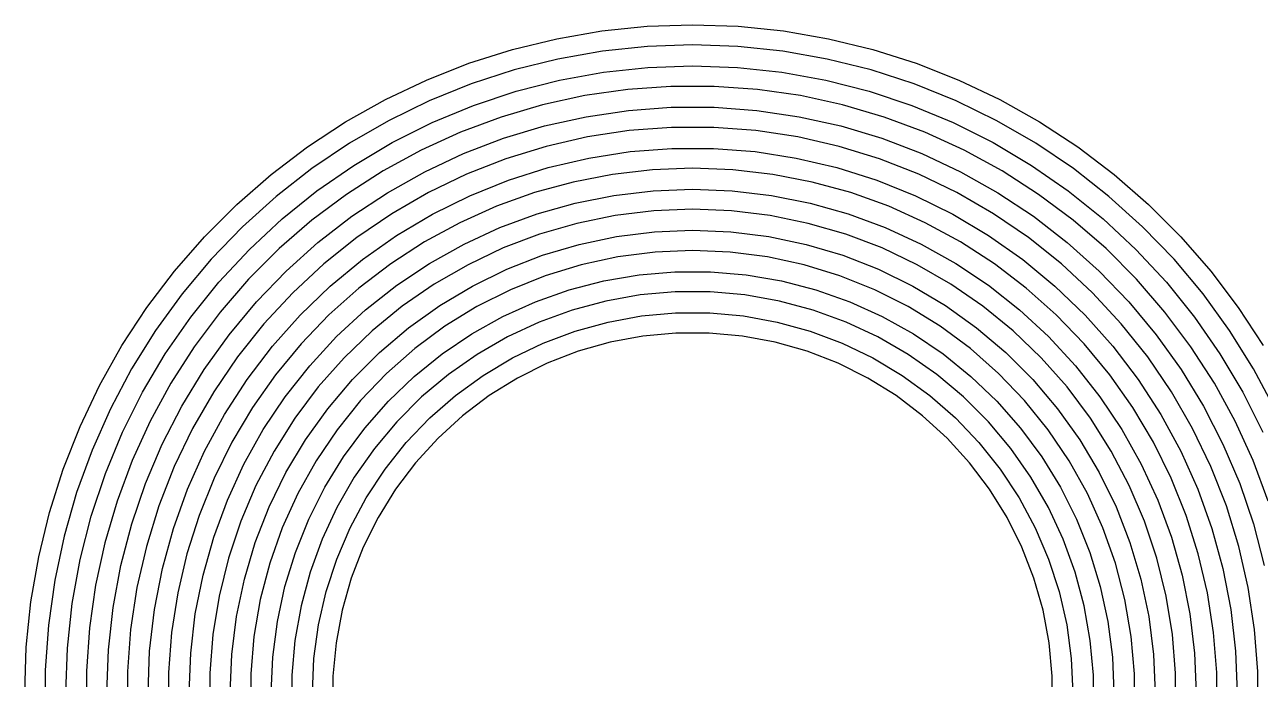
# Model space of a CAD drawing. Extents: x 25 to 275, y -107 to -24.
# Drawn here: x 27.12 to 42.16, y -94.84 to -86.88 of the extents above; entities that cross this region are included whole.
import ezdxf

# ---------------------------------------------------------------- set-up
doc = ezdxf.new("R2010")
doc.units = 0
doc.layers.add('BLACK', color=7, linetype='CONTINUOUS')

msp = doc.modelspace()

# ---------------------------------------------------------------- linework, layer by layer
at = {"layer": 'BLACK', "linetype": 'CONTINUOUS'}
for p, q in [((34.69553, -86.893941), (35.25, -86.875)), ((35.25, -86.875), (35.80447, -86.893941)), ((33.59692, -87.044942), (34.143646, -86.950677)), ((34.143646, -86.950677), (34.69553, -86.893941)), ((35.80447, -86.893941), (36.356354, -86.950677)), ((36.356354, -86.950677), (36.90308, -87.044942)), ((32.529103, -87.34413), (33.057901, -87.176297)), ((33.057901, -87.176297), (33.59692, -87.044942)), ((34.700333, -87.139395), (34.153344, -87.196886)), ((35.25, -87.1202), (34.700333, -87.139395)), ((35.799667, -87.139395), (35.25, -87.1202)), ((36.346656, -87.196886), (35.799667, -87.139395)), ((36.90308, -87.044942), (37.442099, -87.176297)), ((37.442099, -87.176297), (37.970897, -87.34413)), ((33.611697, -87.292393), (33.078033, -87.42545)), ((34.153344, -87.196886), (33.611697, -87.292393)), ((36.888303, -87.292393), (36.346656, -87.196886)), ((37.421967, -87.42545), (36.888303, -87.292393)), ((32.012991, -87.547658), (32.529103, -87.34413)), ((33.078033, -87.42545), (32.55495, -87.59541)), ((33.62919, -87.549255), (34.164849, -87.452612)), ((34.164849, -87.452612), (34.706039, -87.394428)), ((34.706039, -87.394428), (35.25, -87.375)), ((35.25, -87.375), (35.793961, -87.394428)), ((35.793961, -87.394428), (36.335151, -87.452612)), ((36.335151, -87.452612), (36.87081, -87.549255)), ((37.94505, -87.59541), (37.421967, -87.42545)), ((37.970897, -87.34413), (38.487009, -87.547658)), ((31.511972, -87.785933), (32.012991, -87.547658)), ((32.55495, -87.59541), (32.044997, -87.801445)), ((33.101789, -87.683866), (33.62919, -87.549255)), ((34.986601, -87.625), (34.461146, -87.662581)), ((35.513399, -87.625), (34.986601, -87.625)), ((36.038854, -87.662581), (35.513399, -87.625)), ((36.87081, -87.549255), (37.398211, -87.683866)), ((38.455003, -87.801445), (37.94505, -87.59541)), ((38.487009, -87.547658), (38.988028, -87.785933)), ((32.585336, -87.855758), (33.101789, -87.683866)), ((33.93971, -87.737553), (33.424952, -87.849531)), ((34.461146, -87.662581), (33.93971, -87.737553)), ((36.56029, -87.737553), (36.038854, -87.662581)), ((37.075048, -87.849531), (36.56029, -87.737553)), ((37.398211, -87.683866), (37.914664, -87.855758)), ((31.02838, -88.057842), (31.511972, -87.785933)), ((32.044997, -87.801445), (31.550658, -88.04255)), ((32.082461, -88.064056), (32.585336, -87.855758)), ((33.424952, -87.849531), (32.919493, -87.997947)), ((33.955837, -87.99352), (34.47073, -87.917743)), ((34.47073, -87.917743), (34.989781, -87.879753)), ((34.989781, -87.879753), (35.510219, -87.879753)), ((35.510219, -87.879753), (36.02927, -87.917743)), ((36.02927, -87.917743), (36.544163, -87.99352)), ((37.580507, -87.997947), (37.075048, -87.849531)), ((37.914664, -87.855758), (38.417539, -88.064056)), ((38.949342, -88.04255), (38.455003, -87.801445)), ((38.988028, -87.785933), (39.47162, -88.057842)), ((30.564472, -88.36212), (31.02838, -88.057842)), ((31.550658, -88.04255), (31.074342, -88.317551)), ((31.595726, -88.307698), (32.082461, -88.064056)), ((32.919493, -87.997947), (32.42591, -88.182044)), ((33.44785, -88.106679), (33.955837, -87.99352)), ((36.544163, -87.99352), (37.05215, -88.106679)), ((38.07409, -88.182044), (37.580507, -87.997947)), ((38.417539, -88.064056), (38.904274, -88.307698)), ((39.425658, -88.317551), (38.949342, -88.04255)), ((39.47162, -88.057842), (39.935528, -88.36212)), ((32.42591, -88.182044), (31.946718, -88.400884)), ((32.949477, -88.256617), (33.44785, -88.106679)), ((34.479706, -88.163448), (33.970963, -88.240128)), ((34.992756, -88.125), (34.479706, -88.163448)), ((35.507244, -88.125), (34.992756, -88.125)), ((36.020294, -88.163448), (35.507244, -88.125)), ((36.529037, -88.240128), (36.020294, -88.163448)), ((37.05215, -88.106679), (37.550523, -88.256617)), ((38.553282, -88.400884), (38.07409, -88.182044)), ((30.12241, -88.697346), (30.564472, -88.36212)), ((31.074342, -88.317551), (30.61837, -88.625108)), ((31.127614, -88.585442), (31.595726, -88.307698)), ((32.463379, -88.442533), (32.949477, -88.256617)), ((33.469374, -88.354613), (32.977742, -88.506261)), ((33.970963, -88.240128), (33.469374, -88.354613)), ((37.030626, -88.354613), (36.529037, -88.240128)), ((37.522258, -88.506261), (37.030626, -88.354613)), ((37.550523, -88.256617), (38.036621, -88.442533)), ((38.904274, -88.307698), (39.372386, -88.585442)), ((39.88163, -88.625108), (39.425658, -88.317551)), ((39.935528, -88.36212), (40.37759, -88.697346)), ((31.946718, -88.400884), (31.484359, -88.653351)), ((31.992148, -88.663437), (32.463379, -88.442533)), ((32.977742, -88.506261), (32.498818, -88.694225)), ((33.494498, -88.611821), (33.988659, -88.496182)), ((33.988659, -88.496182), (34.490222, -88.418711)), ((34.490222, -88.418711), (34.996244, -88.379862)), ((34.996244, -88.379862), (35.503756, -88.379862)), ((35.503756, -88.379862), (36.009778, -88.418711)), ((36.009778, -88.418711), (36.511341, -88.496182)), ((36.511341, -88.496182), (37.005502, -88.611821)), ((38.001182, -88.694225), (37.522258, -88.506261)), ((38.036621, -88.442533), (38.507852, -88.663437)), ((39.015641, -88.653351), (38.553282, -88.400884)), ((30.61837, -88.625108), (30.184962, -88.963723)), ((30.680508, -88.895873), (31.127614, -88.585442)), ((31.484359, -88.653351), (31.041189, -88.938159)), ((31.5383, -88.918149), (31.992148, -88.663437)), ((33.010638, -88.764947), (33.494498, -88.611821)), ((34.76164, -88.639037), (34.276146, -88.695085)), ((35.25, -88.620318), (34.76164, -88.639037)), ((35.73836, -88.639037), (35.25, -88.620318)), ((36.223854, -88.695085), (35.73836, -88.639037)), ((37.005502, -88.611821), (37.489362, -88.764947)), ((38.507852, -88.663437), (38.9617, -88.918149)), ((39.458811, -88.938159), (39.015641, -88.653351)), ((39.372386, -88.585442), (39.819492, -88.895873)), ((40.315038, -88.963723), (39.88163, -88.625108)), ((29.704256, -89.061958), (30.12241, -88.697346)), ((32.498818, -88.694225), (32.03528, -88.917453)), ((32.53992, -88.954664), (33.010638, -88.764947)), ((33.796367, -88.788133), (33.325119, -88.917634)), ((34.276146, -88.695085), (33.796367, -88.788133)), ((36.703633, -88.788133), (36.223854, -88.695085)), ((37.174881, -88.917634), (36.703633, -88.788133)), ((37.489362, -88.764947), (37.96008, -88.954664)), ((38.46472, -88.917453), (38.001182, -88.694225)), ((40.37759, -88.697346), (40.795744, -89.061958)), ((30.184962, -88.963723), (29.776231, -89.331746)), ((30.256687, -89.237409), (30.680508, -88.895873)), ((31.041189, -88.938159), (30.619466, -89.253857)), ((31.104255, -89.205311), (31.5383, -88.918149)), ((32.03528, -88.917453), (31.58972, -89.174698)), ((32.085106, -89.179856), (32.53992, -88.954664)), ((33.325119, -88.917634), (32.865166, -89.082829)), ((33.820147, -89.044234), (34.291839, -88.950409)), ((34.291839, -88.950409), (34.769438, -88.893881)), ((34.769438, -88.893881), (35.25, -88.875)), ((35.25, -88.875), (35.730562, -88.893881)), ((35.730562, -88.893881), (36.208161, -88.950409)), ((36.208161, -88.950409), (36.679853, -89.044234)), ((37.634834, -89.082829), (37.174881, -88.917634)), ((37.96008, -88.954664), (38.414894, -89.179856)), ((38.91028, -89.174698), (38.46472, -88.917453)), ((38.9617, -88.918149), (39.395745, -89.205311)), ((39.880534, -89.253857), (39.458811, -88.938159)), ((39.819492, -88.895873), (40.243313, -89.237409)), ((40.723769, -89.331746), (40.315038, -88.963723)), ((29.311958, -89.454256), (29.704256, -89.061958)), ((32.865166, -89.082829), (32.419209, -89.282749)), ((33.357271, -89.174779), (33.820147, -89.044234)), ((35.25, -89.120231), (34.776875, -89.139297)), ((35.723125, -89.139297), (35.25, -89.120231)), ((36.679853, -89.044234), (37.142729, -89.174779)), ((38.080791, -89.282749), (37.634834, -89.082829)), ((40.795744, -89.061958), (41.188042, -89.454256)), ((29.858311, -89.608311), (30.256687, -89.237409)), ((30.619466, -89.253857), (30.221339, -89.598837)), ((30.69233, -89.523389), (31.104255, -89.205311)), ((31.58972, -89.174698), (31.164629, -89.464519)), ((31.648865, -89.439204), (32.085106, -89.179856)), ((32.906064, -89.341238), (33.357271, -89.174779)), ((34.306819, -89.196372), (33.842879, -89.291086)), ((34.776875, -89.139297), (34.306819, -89.196372)), ((36.193181, -89.196372), (35.723125, -89.139297)), ((36.657121, -89.291086), (36.193181, -89.196372)), ((37.142729, -89.174779), (37.593936, -89.341238)), ((38.414894, -89.179856), (38.851135, -89.439204)), ((39.335371, -89.464519), (38.91028, -89.174698)), ((39.395745, -89.205311), (39.80767, -89.523389)), ((40.278661, -89.598837), (39.880534, -89.253857)), ((40.243313, -89.237409), (40.641689, -89.608311)), ((29.776231, -89.331746), (29.394167, -89.727385)), ((32.419209, -89.282749), (31.989863, -89.516219)), ((32.469308, -89.542585), (32.906064, -89.341238)), ((33.388065, -89.422825), (32.945327, -89.590733)), ((33.842879, -89.291086), (33.388065, -89.422825)), ((34.324155, -89.451718), (34.785491, -89.394212)), ((34.785491, -89.394212), (35.25, -89.375)), ((35.25, -89.375), (35.714509, -89.394212)), ((35.714509, -89.394212), (36.175845, -89.451718)), ((37.111935, -89.422825), (36.657121, -89.291086)), ((37.554673, -89.590733), (37.111935, -89.422825)), ((37.593936, -89.341238), (38.030692, -89.542585)), ((38.510137, -89.516219), (38.080791, -89.282749)), ((41.105833, -89.727385), (40.723769, -89.331746)), ((28.947346, -89.87241), (29.311958, -89.454256)), ((30.304721, -89.870688), (30.69233, -89.523389)), ((31.164629, -89.464519), (30.762386, -89.785298)), ((31.233757, -89.731185), (31.648865, -89.439204)), ((31.989863, -89.516219), (31.57965, -89.781871)), ((32.049696, -89.777579), (32.469308, -89.542585)), ((33.423565, -89.679778), (33.869144, -89.547124)), ((33.869144, -89.547124), (34.324155, -89.451718)), ((36.175845, -89.451718), (36.630856, -89.547124)), ((36.630856, -89.547124), (37.076435, -89.679778)), ((38.030692, -89.542585), (38.450304, -89.777579)), ((38.92035, -89.781871), (38.510137, -89.516219)), ((38.851135, -89.439204), (39.266243, -89.731185)), ((39.737614, -89.785298), (39.335371, -89.464519)), ((39.80767, -89.523389), (40.195279, -89.870688)), ((41.188042, -89.454256), (41.552654, -89.87241)), ((29.394167, -89.727385), (29.040633, -90.148711)), ((29.487409, -90.006687), (29.858311, -89.608311)), ((30.221339, -89.598837), (29.848837, -89.971339)), ((30.842217, -90.054085), (31.233757, -89.731185)), ((32.945327, -89.590733), (32.517535, -89.793723)), ((32.990463, -89.848775), (33.423565, -89.679778)), ((34.340801, -89.697537), (33.894397, -89.793745)), ((34.793757, -89.639534), (34.340801, -89.697537)), ((35.25, -89.620153), (34.793757, -89.639534)), ((35.706243, -89.639534), (35.25, -89.620153)), ((36.159199, -89.697537), (35.706243, -89.639534)), ((36.605603, -89.793745), (36.159199, -89.697537)), ((37.076435, -89.679778), (37.509537, -89.848775)), ((37.982465, -89.793723), (37.554673, -89.590733)), ((39.266243, -89.731185), (39.657783, -90.054085)), ((40.651163, -89.971339), (40.278661, -89.598837)), ((40.641689, -89.608311), (41.012591, -90.006687)), ((41.459367, -90.148711), (41.105833, -89.727385)), ((28.61212, -90.314472), (28.947346, -89.87241)), ((29.943498, -90.245353), (30.304721, -89.870688)), ((30.762386, -89.785298), (30.385239, -90.135239)), ((31.57965, -89.781871), (31.190976, -90.078144)), ((31.649815, -90.044771), (32.049696, -89.777579)), ((32.517535, -89.793723), (32.107464, -90.030478)), ((32.572796, -90.05296), (32.990463, -89.848775)), ((33.894397, -89.793745), (33.457759, -89.927464)), ((34.599034, -89.91651), (35.032489, -89.879618)), ((35.032489, -89.879618), (35.467511, -89.879618)), ((35.467511, -89.879618), (35.900966, -89.91651)), ((37.042241, -89.927464), (36.605603, -89.793745)), ((37.509537, -89.848775), (37.927204, -90.05296)), ((38.392536, -90.030478), (37.982465, -89.793723)), ((38.450304, -89.777579), (38.850185, -90.044771)), ((39.309024, -90.078144), (38.92035, -89.781871)), ((40.114761, -90.135239), (39.737614, -89.785298)), ((40.195279, -89.870688), (40.556502, -90.245353)), ((41.552654, -89.87241), (41.88788, -90.314472)), ((29.145873, -90.430508), (29.487409, -90.006687)), ((29.848837, -89.971339), (29.503857, -90.369466)), ((32.107464, -90.030478), (31.717774, -90.299461)), ((33.457759, -89.927464), (33.034034, -90.09773)), ((33.749283, -90.099645), (34.170269, -89.990029)), ((34.170269, -89.990029), (34.599034, -89.91651)), ((35.900966, -89.91651), (36.329731, -89.990029)), ((36.329731, -89.990029), (36.750717, -90.099645)), ((37.465966, -90.09773), (37.042241, -89.927464)), ((38.782226, -90.299461), (38.392536, -90.030478)), ((40.996143, -90.369466), (40.651163, -89.971339)), ((41.012591, -90.006687), (41.354127, -90.430508)), ((29.040633, -90.148711), (28.71735, -90.593672)), ((30.385239, -90.135239), (30.035298, -90.512386)), ((30.476544, -90.40601), (30.842217, -90.054085)), ((31.190976, -90.078144), (30.826121, -90.403301)), ((31.272131, -90.342513), (31.649815, -90.044771)), ((32.173417, -90.290939), (32.572796, -90.05296)), ((33.034034, -90.09773), (32.626276, -90.303318)), ((33.339111, -90.244569), (33.749283, -90.099645)), ((34.613079, -90.162102), (34.193852, -90.236023)), ((35.037153, -90.125), (34.613079, -90.162102)), ((35.462847, -90.125), (35.037153, -90.125)), ((35.886921, -90.162102), (35.462847, -90.125)), ((36.306148, -90.236023), (35.886921, -90.162102)), ((36.750717, -90.099645), (37.160889, -90.244569)), ((37.873724, -90.303318), (37.465966, -90.09773)), ((37.927204, -90.05296), (38.326583, -90.290939)), ((38.850185, -90.044771), (39.227869, -90.342513)), ((39.673879, -90.403301), (39.309024, -90.078144)), ((39.657783, -90.054085), (40.023456, -90.40601)), ((40.464702, -90.512386), (40.114761, -90.135239)), ((41.78265, -90.593672), (41.459367, -90.148711)), ((28.307842, -90.77838), (28.61212, -90.314472)), ((29.610588, -90.645387), (29.943498, -90.245353)), ((31.717774, -90.299461), (31.350992, -90.59893)), ((31.795053, -90.561085), (32.173417, -90.290939)), ((32.626276, -90.303318), (32.237421, -90.542745)), ((32.942706, -90.423755), (33.339111, -90.244569)), ((34.193852, -90.236023), (33.782663, -90.346201)), ((36.717337, -90.346201), (36.306148, -90.236023)), ((37.160889, -90.244569), (37.557294, -90.423755)), ((38.262579, -90.542745), (37.873724, -90.303318)), ((38.326583, -90.290939), (38.704947, -90.561085)), ((39.149008, -90.59893), (38.782226, -90.299461)), ((40.556502, -90.245353), (40.889412, -90.645387)), ((41.88788, -90.314472), (42.192158, -90.77838)), ((28.835442, -90.877614), (29.145873, -90.430508)), ((29.503857, -90.369466), (29.188159, -90.791189)), ((30.138884, -90.784894), (30.476544, -90.40601)), ((30.826121, -90.403301), (30.487228, -90.755434)), ((30.918971, -90.668971), (31.272131, -90.342513)), ((32.562925, -90.635913), (32.942706, -90.423755)), ((33.782663, -90.346201), (33.382641, -90.491797)), ((34.220841, -90.490958), (34.629171, -90.416857)), ((34.629171, -90.416857), (35.0425, -90.379657)), ((35.0425, -90.379657), (35.4575, -90.379657)), ((35.4575, -90.379657), (35.870829, -90.416857)), ((35.870829, -90.416857), (36.279159, -90.490958)), ((37.117359, -90.491797), (36.717337, -90.346201)), ((37.557294, -90.423755), (37.937075, -90.635913)), ((39.227869, -90.342513), (39.581029, -90.668971)), ((40.012772, -90.755434), (39.673879, -90.403301)), ((40.023456, -90.40601), (40.361116, -90.784894)), ((41.311841, -90.791189), (40.996143, -90.369466)), ((41.354127, -90.430508), (41.664558, -90.877614)), ((28.71735, -90.593672), (28.425893, -91.0601)), ((30.035298, -90.512386), (29.714519, -90.914629)), ((31.350992, -90.59893), (31.009496, -90.926941)), ((31.440291, -90.861553), (31.795053, -90.561085)), ((32.237421, -90.542745), (31.870273, -90.814287)), ((33.382641, -90.491797), (32.996831, -90.671703)), ((33.432259, -90.747184), (33.820796, -90.601364)), ((33.820796, -90.601364), (34.220841, -90.490958)), ((35.047732, -90.625), (34.64492, -90.662326)), ((35.452268, -90.625), (35.047732, -90.625)), ((35.85508, -90.662326), (35.452268, -90.625)), ((36.279159, -90.490958), (36.679204, -90.601364)), ((36.679204, -90.601364), (37.067741, -90.747184)), ((37.503169, -90.671703), (37.117359, -90.491797)), ((38.629727, -90.814287), (38.262579, -90.542745)), ((38.704947, -90.561085), (39.059709, -90.861553)), ((39.490504, -90.926941), (39.149008, -90.59893)), ((40.785481, -90.914629), (40.464702, -90.512386)), ((42.074107, -91.0601), (41.78265, -90.593672)), ((28.035933, -91.261972), (28.307842, -90.77838)), ((29.307766, -91.068655), (29.610588, -90.645387)), ((30.487228, -90.755434), (30.176284, -91.132475)), ((30.592513, -91.022131), (30.918971, -90.668971)), ((32.202505, -90.879515), (32.562925, -90.635913)), ((32.996831, -90.671703), (32.628169, -90.88455)), ((33.058357, -90.927246), (33.432259, -90.747184)), ((34.247271, -90.73666), (33.858178, -90.847366)), ((34.64492, -90.662326), (34.247271, -90.73666)), ((36.252729, -90.73666), (35.85508, -90.662326)), ((36.641822, -90.847366), (36.252729, -90.73666)), ((37.067741, -90.747184), (37.441643, -90.927246)), ((37.871831, -90.88455), (37.503169, -90.671703)), ((37.937075, -90.635913), (38.297495, -90.879515)), ((39.581029, -90.668971), (39.907487, -91.022131)), ((40.323716, -91.132475), (40.012772, -90.755434)), ((40.889412, -90.645387), (41.192234, -91.068655)), ((28.557698, -91.345726), (28.835442, -90.877614)), ((29.188159, -90.791189), (28.903351, -91.234359)), ((29.714519, -90.914629), (29.424698, -91.33972)), ((29.831218, -91.188514), (30.138884, -90.784894)), ((31.009496, -90.926941), (30.695502, -91.281367)), ((31.111553, -91.190291), (31.440291, -90.861553)), ((31.870273, -90.814287), (31.527475, -91.115987)), ((31.864042, -91.152804), (32.202505, -90.879515)), ((32.628169, -90.88455), (32.279461, -91.128718)), ((32.702101, -91.140099), (33.058357, -90.927246)), ((33.858178, -90.847366), (33.480958, -90.993502)), ((37.019042, -90.993502), (36.641822, -90.847366)), ((37.441643, -90.927246), (37.797899, -91.140099)), ((38.220539, -91.128718), (37.871831, -90.88455)), ((38.297495, -90.879515), (38.635958, -91.152804)), ((38.972525, -91.115987), (38.629727, -90.814287)), ((39.059709, -90.861553), (39.388447, -91.190291)), ((39.804498, -91.281367), (39.490504, -90.926941)), ((40.361116, -90.784894), (40.668782, -91.188514)), ((41.075302, -91.33972), (40.785481, -90.914629)), ((41.596649, -91.234359), (41.311841, -90.791189)), ((41.664558, -90.877614), (41.942302, -91.345726)), ((28.425893, -91.0601), (28.167683, -91.545723)), ((29.036648, -91.512898), (29.307766, -91.068655)), ((30.294771, -91.399815), (30.592513, -91.022131)), ((33.480958, -90.993502), (33.118832, -91.17382)), ((37.381168, -91.17382), (37.019042, -90.993502)), ((39.907487, -91.022131), (40.205229, -91.399815)), ((41.192234, -91.068655), (41.463352, -91.512898)), ((42.332317, -91.545723), (42.074107, -91.0601)), ((28.903351, -91.234359), (28.650884, -91.696718)), ((29.555351, -91.614501), (29.831218, -91.188514)), ((30.176284, -91.132475), (29.895115, -91.532212)), ((30.811085, -91.545053), (31.111553, -91.190291)), ((31.527475, -91.115987), (31.211498, -91.445671)), ((31.549975, -91.453813), (31.864042, -91.152804)), ((32.279461, -91.128718), (31.95336, -91.402349)), ((32.36636, -91.384029), (32.702101, -91.140099)), ((33.118832, -91.17382), (32.774887, -91.386781)), ((37.725113, -91.386781), (37.381168, -91.17382)), ((37.797899, -91.140099), (38.13364, -91.384029)), ((38.54664, -91.402349), (38.220539, -91.128718)), ((38.635958, -91.152804), (38.950025, -91.453813)), ((39.288502, -91.445671), (38.972525, -91.115987)), ((39.388447, -91.190291), (39.688915, -91.545053)), ((40.604885, -91.532212), (40.323716, -91.132475)), ((40.668782, -91.188514), (40.944649, -91.614501)), ((41.849116, -91.696718), (41.596649, -91.234359)), ((27.797658, -91.762991), (28.035933, -91.261972)), ((28.314056, -91.832461), (28.557698, -91.345726)), ((29.424698, -91.33972), (29.167453, -91.78528)), ((30.695502, -91.281367), (30.411045, -91.659911)), ((32.053835, -91.657074), (32.36636, -91.384029)), ((38.13364, -91.384029), (38.446165, -91.657074)), ((40.088955, -91.659911), (39.804498, -91.281367)), ((41.332547, -91.78528), (41.075302, -91.33972)), ((41.942302, -91.345726), (42.185944, -91.832461)), ((28.798681, -91.975746), (29.036648, -91.512898)), ((29.895115, -91.532212), (29.645371, -91.952299)), ((30.027579, -91.799696), (30.294771, -91.399815)), ((31.211498, -91.445671), (30.924618, -91.800964)), ((31.262567, -91.780373), (31.549975, -91.453813)), ((31.95336, -91.402349), (31.652349, -91.70336)), ((32.774887, -91.386781), (32.45206, -91.630569)), ((38.04794, -91.630569), (37.725113, -91.386781)), ((38.847651, -91.70336), (38.54664, -91.402349)), ((38.950025, -91.453813), (39.237433, -91.780373)), ((39.575382, -91.800964), (39.288502, -91.445671)), ((40.205229, -91.399815), (40.472421, -91.799696)), ((40.854629, -91.952299), (40.604885, -91.532212)), ((41.463352, -91.512898), (41.701319, -91.975746)), ((28.167683, -91.545723), (27.943977, -92.048175)), ((29.312903, -92.060356), (29.555351, -91.614501)), ((30.411045, -91.659911), (30.157971, -92.060116)), ((30.540939, -91.923417), (30.811085, -91.545053)), ((31.767044, -91.957033), (32.053835, -91.657074)), ((32.45206, -91.630569), (32.153104, -91.903104)), ((38.346896, -91.903104), (38.04794, -91.630569)), ((38.446165, -91.657074), (38.732956, -91.957033)), ((39.688915, -91.545053), (39.959061, -91.923417)), ((40.342029, -92.060115), (40.088955, -91.659911)), ((40.944649, -91.614501), (41.187097, -92.060356)), ((27.59413, -92.279103), (27.797658, -91.762991)), ((28.105758, -92.335336), (28.314056, -91.832461)), ((28.650884, -91.696718), (28.432044, -92.17591)), ((29.167453, -91.78528), (28.944225, -92.248818)), ((29.792585, -92.219308), (30.027579, -91.799696)), ((30.924618, -91.800964), (30.668904, -92.179307)), ((31.003888, -92.130129), (31.262567, -91.780373)), ((31.652349, -91.70336), (31.378718, -92.029461)), ((39.121282, -92.029461), (38.847651, -91.70336)), ((39.237433, -91.780373), (39.496112, -92.130129)), ((39.831096, -92.179307), (39.575382, -91.800964)), ((40.472421, -91.799696), (40.707415, -92.219308)), ((41.555775, -92.248818), (41.332547, -91.78528)), ((42.067956, -92.17591), (41.849116, -91.696718)), ((28.595135, -92.45473), (28.798681, -91.975746)), ((29.645371, -91.952299), (29.428517, -92.390272)), ((30.30296, -92.322796), (30.540939, -91.923417)), ((31.508296, -92.281493), (31.767044, -91.957033)), ((32.153104, -91.903104), (31.880569, -92.20206)), ((38.619431, -92.20206), (38.346896, -91.903104)), ((38.732956, -91.957033), (38.991704, -92.281493)), ((39.959061, -91.923417), (40.19704, -92.322796)), ((41.071483, -92.390272), (40.854629, -91.952299)), ((41.701319, -91.975746), (41.904865, -92.45473)), ((27.943977, -92.048175), (27.755865, -92.565008)), ((29.105296, -92.523462), (29.312903, -92.060356)), ((30.157971, -92.060116), (29.93792, -92.479387)), ((30.775803, -92.500563), (31.003888, -92.130129)), ((31.378718, -92.029461), (31.13455, -92.378169)), ((39.36545, -92.378169), (39.121282, -92.029461)), ((39.496112, -92.130129), (39.724197, -92.500563)), ((40.56208, -92.479387), (40.342029, -92.060115)), ((41.187097, -92.060356), (41.394704, -92.523462)), ((27.426297, -92.807901), (27.59413, -92.279103)), ((28.432044, -92.17591), (28.247947, -92.669493)), ((28.944225, -92.248818), (28.756261, -92.727742)), ((29.591238, -92.656064), (29.792585, -92.219308)), ((30.668904, -92.179307), (30.446196, -92.577973)), ((31.279674, -92.627841), (31.508296, -92.281493)), ((31.880569, -92.20206), (31.636781, -92.524887)), ((38.863219, -92.524887), (38.619431, -92.20206)), ((38.991704, -92.281493), (39.220326, -92.627841)), ((40.053804, -92.577973), (39.831096, -92.179307)), ((40.707415, -92.219308), (40.908762, -92.656064)), ((41.743739, -92.727742), (41.555775, -92.248818)), ((42.252053, -92.669493), (42.067956, -92.17591)), ((27.933866, -92.851789), (28.105758, -92.335336)), ((29.428517, -92.390272), (29.245826, -92.84356)), ((30.098775, -92.740463), (30.30296, -92.322796)), ((31.13455, -92.378169), (30.921703, -92.746831)), ((39.578297, -92.746831), (39.36545, -92.378169)), ((40.19704, -92.322796), (40.401225, -92.740463)), ((41.254174, -92.84356), (41.071483, -92.390272)), ((27.755865, -92.565008), (27.604264, -93.093704)), ((28.427096, -92.947294), (28.595135, -92.45473)), ((28.933749, -93.001101), (29.105296, -92.523462)), ((29.93792, -92.479387), (29.75232, -92.915005)), ((30.446196, -92.577973), (30.258099, -92.994089)), ((30.579954, -92.889006), (30.775803, -92.500563)), ((31.636781, -92.524887), (31.42382, -92.868832)), ((39.07618, -92.868832), (38.863219, -92.524887)), ((39.724197, -92.500563), (39.920046, -92.889006)), ((40.241901, -92.994089), (40.053804, -92.577973)), ((40.74768, -92.915005), (40.56208, -92.479387)), ((41.394704, -92.523462), (41.566251, -93.001101)), ((41.904865, -92.45473), (42.072904, -92.947294)), ((28.247947, -92.669493), (28.099531, -93.174952)), ((28.756261, -92.727742), (28.604613, -93.219374)), ((29.424779, -93.107271), (29.591238, -92.656064)), ((31.083019, -92.993288), (31.279674, -92.627841)), ((39.220326, -92.627841), (39.416981, -92.993288)), ((40.908762, -92.656064), (41.075221, -93.107271)), ((41.895387, -93.219374), (41.743739, -92.727742)), ((27.294942, -93.34692), (27.426297, -92.807901)), ((27.799255, -93.37919), (27.933866, -92.851789)), ((29.245826, -92.84356), (29.098369, -93.309502)), ((29.929778, -93.173565), (30.098775, -92.740463)), ((30.921703, -92.746831), (30.741797, -93.132641)), ((31.42382, -92.868832), (31.243502, -93.230958)), ((39.256498, -93.230958), (39.07618, -92.868832)), ((39.758203, -93.132641), (39.578297, -92.746831)), ((40.401225, -92.740463), (40.570222, -93.173565)), ((41.401631, -93.309502), (41.254174, -92.84356)), ((28.295459, -93.45081), (28.427096, -92.947294)), ((28.799268, -93.490471), (28.933749, -93.001101)), ((29.75232, -92.915005), (29.602375, -93.364146)), ((30.258099, -92.994089), (30.105969, -93.424658)), ((30.417753, -93.292659), (30.579954, -92.889006)), ((30.919914, -93.374891), (31.083019, -92.993288)), ((39.416981, -92.993288), (39.580086, -93.374891)), ((39.920046, -92.889006), (40.082247, -93.292659)), ((40.394031, -93.424658), (40.241901, -92.994089)), ((40.897625, -93.364146), (40.74768, -92.915005)), ((41.566251, -93.001101), (41.700732, -93.490471)), ((42.072904, -92.947294), (42.204541, -93.45081)), ((27.604264, -93.093704), (27.489912, -93.631687)), ((28.099531, -93.174952), (27.987553, -93.68971)), ((29.294234, -93.570147), (29.424779, -93.107271)), ((29.797124, -93.619144), (29.929778, -93.173565)), ((30.741797, -93.132641), (30.596201, -93.532663)), ((39.903799, -93.532663), (39.758203, -93.132641)), ((40.570222, -93.173565), (40.702876, -93.619144)), ((41.075221, -93.107271), (41.205766, -93.570147)), ((28.604613, -93.219374), (28.490128, -93.720963)), ((29.098369, -93.309502), (28.987013, -93.785365)), ((30.290369, -93.708612), (30.417753, -93.292659)), ((31.243502, -93.230958), (31.097366, -93.608178)), ((39.402634, -93.608178), (39.256498, -93.230958)), ((40.082247, -93.292659), (40.209631, -93.708612)), ((41.512987, -93.785365), (41.401631, -93.309502)), ((42.009872, -93.720963), (41.895387, -93.219374)), ((27.200677, -93.893646), (27.294942, -93.34692)), ((27.702612, -93.914849), (27.799255, -93.37919)), ((28.200929, -93.962592), (28.295459, -93.45081)), ((29.602375, -93.364146), (29.489057, -93.823895)), ((30.105969, -93.424658), (29.990902, -93.866578)), ((30.791672, -93.76958), (30.919914, -93.374891)), ((39.580086, -93.374891), (39.708328, -93.76958)), ((40.509098, -93.866578), (40.394031, -93.424658)), ((41.010943, -93.823895), (40.897625, -93.364146)), ((27.489912, -93.631687), (27.413366, -94.176337)), ((28.702642, -93.988698), (28.799268, -93.490471)), ((29.200409, -94.041839), (29.294234, -93.570147)), ((29.701718, -94.074155), (29.797124, -93.619144)), ((30.596201, -93.532663), (30.486023, -93.943852)), ((31.097366, -93.608178), (30.98666, -93.997271)), ((39.51334, -93.997271), (39.402634, -93.608178)), ((40.013977, -93.943852), (39.903799, -93.532663)), ((40.702876, -93.619144), (40.798282, -94.074155)), ((41.205766, -93.570147), (41.299591, -94.041839)), ((41.700732, -93.490471), (41.797358, -93.988698)), ((27.987553, -93.68971), (27.912581, -94.211146)), ((28.490128, -93.720963), (28.413448, -94.229706)), ((28.987013, -93.785365), (28.912411, -94.268356)), ((30.198718, -94.133871), (30.290369, -93.708612)), ((30.699326, -94.174174), (30.791672, -93.76958)), ((39.708328, -93.76958), (39.800674, -94.174174)), ((40.209631, -93.708612), (40.301282, -94.133871)), ((41.587589, -94.268356), (41.512987, -93.785365)), ((42.086552, -94.229706), (42.009872, -93.720963)), ((27.143941, -94.44553), (27.200677, -93.893646)), ((27.644428, -94.456039), (27.702612, -93.914849)), ((29.489057, -93.823895), (29.413101, -94.291272)), ((29.990902, -93.866578), (29.913727, -94.316664)), ((40.586273, -94.316664), (40.509098, -93.866578)), ((41.086899, -94.291272), (41.010943, -93.823895)), ((28.144007, -94.479908), (28.200929, -93.962592)), ((28.644439, -94.492861), (28.702642, -93.988698)), ((29.143881, -94.519438), (29.200409, -94.041839)), ((29.644212, -94.535491), (29.701718, -94.074155)), ((30.486023, -93.943852), (30.412102, -94.363079)), ((30.98666, -93.997271), (30.912326, -94.39492)), ((39.587674, -94.39492), (39.51334, -93.997271)), ((40.087898, -94.363079), (40.013977, -93.943852)), ((40.798282, -94.074155), (40.855788, -94.535491)), ((41.299591, -94.041839), (41.356119, -94.519438)), ((41.797358, -93.988698), (41.855561, -94.492861)), ((27.413366, -94.176337), (27.375, -94.724999)), ((27.912581, -94.211146), (27.875, -94.736601)), ((28.413448, -94.229706), (28.375, -94.742756)), ((30.143463, -94.56537), (30.198718, -94.133871)), ((30.643619, -94.585418), (30.699326, -94.174174)), ((39.800674, -94.174174), (39.856381, -94.585418)), ((40.301282, -94.133871), (40.356537, -94.56537)), ((42.125, -94.742756), (42.086552, -94.229706)), ((28.912411, -94.268356), (28.875, -94.755641)), ((29.413101, -94.291272), (29.375, -94.763246)), ((29.913727, -94.316664), (29.875, -94.771673)), ((30.412102, -94.363079), (30.375, -94.787153)), ((40.125, -94.787153), (40.087898, -94.363079)), ((40.625, -94.771673), (40.586273, -94.316664)), ((41.125, -94.763246), (41.086899, -94.291272)), ((41.625, -94.755641), (41.587589, -94.268356)), ((27.125, -95), (27.143941, -94.44553)), ((27.625, -95), (27.644428, -94.456039)), ((28.125, -95), (28.144007, -94.479908)), ((28.625, -95), (28.644439, -94.492861)), ((29.125, -95), (29.143881, -94.519438)), ((29.625, -95), (29.644212, -94.535491)), ((30.912326, -94.39492), (30.875, -94.797732)), ((39.625, -94.797732), (39.587674, -94.39492)), ((40.855788, -94.535491), (40.875, -95)), ((41.356119, -94.519438), (41.375, -95)), ((41.855561, -94.492861), (41.875, -95)), ((30.125, -95), (30.143463, -94.56537)), ((30.625, -95), (30.643619, -94.585418)), ((39.856381, -94.585418), (39.875, -95)), ((40.356537, -94.56537), (40.375, -95)), ((27.375, -94.724999), (27.375, -95)), ((27.875, -94.736601), (27.875, -95)), ((28.375, -94.742756), (28.375, -95)), ((28.875, -94.755641), (28.875, -95)), ((29.375, -94.763246), (29.375, -95)), ((29.875, -94.771673), (29.875, -95)), ((30.375, -94.787153), (30.375, -95)), ((30.875, -94.797732), (30.875, -95)), ((39.625, -95), (39.625, -94.797732)), ((40.125, -95), (40.125, -94.787153)), ((40.625, -95), (40.625, -94.771673)), ((41.125, -95), (41.125, -94.763246)), ((41.625, -95), (41.625, -94.755641)), ((42.125, -95), (42.125, -94.742756))]:
    msp.add_line(p, q, dxfattribs=at)

doc.saveas('drawing.dxf')
